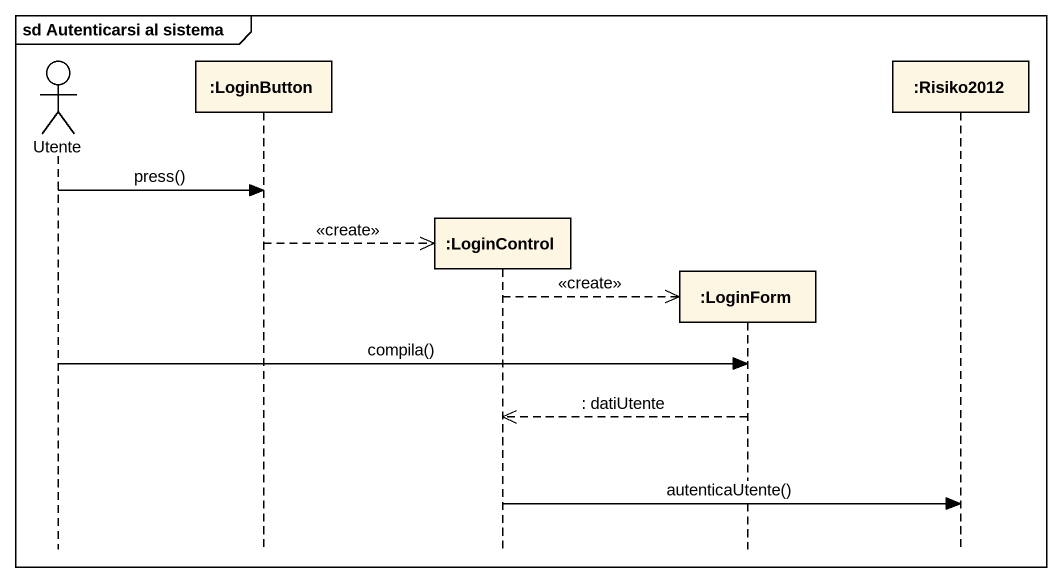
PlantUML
@startuml
mainframe sd Autenticarsi al sistema
hide footbox
actor Utente
participant ":LoginButton" as LoginButton
participant ":LoginControl" as LoginControl
participant ":LoginForm" as LoginForm
participant ":Risiko2012" as Risiko2012

Utente -> LoginButton : press()
LoginButton -->> LoginControl ** : <<create>>
LoginControl -->> LoginForm ** : <<create>>
Utente -> LoginForm : compila()
LoginForm -->> LoginControl : : datiUtente
LoginControl -> Risiko2012 : autenticaUtente()
@enduml
